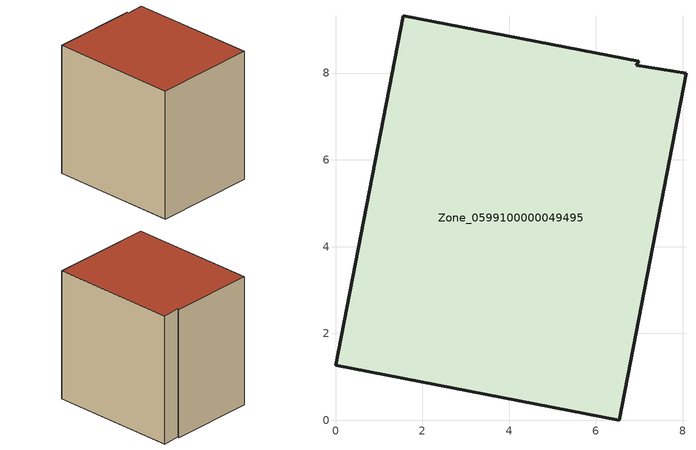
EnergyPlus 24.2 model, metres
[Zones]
Zone_0599100000049495
 floor ground (C_G): 0,1.27 1.56,9.32 6.99,8.27 6.93,8.18 8.08,7.99 6.54,0 z0
 wall outside (C_F): 1.56,9.32 0,1.27 6.54,0 8.08,7.99 6.93,8.18 6.99,8.27 1.56,9.32 z0:8.4
 roof outside (C_R): 0,1.27 6.54,0 8.08,7.99 6.93,8.18 6.99,8.27 1.56,9.32 z8.4
[BUILDING]
Pand.0599100000049495: North Axis=0; Terrain=City; Loads Convergence Tolerance Value=0.04; Temperature Convergence Tolerance Value=0.4; Solar Distribution=FullExterior; Maximum Number of Warmup Days=25; Minimum Number of Warmup Days=1
[Site:Location]
Rotterdam.The.Hague.AP_ZH_NLD Design_Conditions: Latitude=51.96; Longitude=4.45; Time Zone=1; Elevation=-4.5
[SITE:GROUNDTEMPERATURE:BUILDINGSURFACE]
18, 18, 18, 18, 18, 18, 18, 18, 18, 18, 18, 18
[MATERIAL] Thermal Absorptance=0.9; Solar Absorptance=0.7; Visible Absorptance=0.7
Name | Roughness | Thickness | Conductivity | Density | Specific Heat
G.TC.1946-1964 | MediumSmooth | 0.15 | 1 | 540 | 1210
F.TC.1946-1964 | Rough | 0.3 | 0.857143 | 1920 | 840
R.TC.1946-1964 | MediumRough | 0.2 | 0.235294 | 1500 | 1000
[CONSTRUCTION]
C_G: G.TC.1946-1964
C_F: F.TC.1946-1964
C_R: R.TC.1946-1964
[ZONE]
Zone_0599100000049495: Type=1; Multiplier=1; Ceiling Height=Autocalculate; Volume=Autocalculate; Floor Area=autocalculate; Part of Total Floor Area=Yes
[ZONEINFILTRATION:DESIGNFLOWRATE]
Infil_Zone_0599100000049495: Zone or ZoneList or Space or SpaceList=Zone_0599100000049495; Schedule=AlwaysOn; Design Flow Rate Calculation Method=Flow/Area; Flow Rate per Floor Area=0.003; Constant Term Coefficient=1; Temperature Term Coefficient=0; Velocity Term Coefficient=0; Velocity Squared Term Coefficient=0
[HVACTEMPLATE:ZONE:IDEALLOADSAIRSYSTEM]
Zone_0599100000049495: Maximum Heating Supply Air Temperature=50; Minimum Cooling Supply Air Temperature=13; Maximum Heating Supply Air Humidity Ratio=0.0156; Minimum Cooling Supply Air Humidity Ratio=0.0077; Heating Limit=NoLimit; Cooling Limit=NoLimit; Dehumidification Control Type=ConstantSensibleHeatRatio; Cooling Sensible Heat Ratio=0.7; Dehumidification Setpoint=60; Humidification Control Type=None; Humidification Setpoint=30; Outdoor Air Method=None; Outdoor Air Flow Rate per Person=0.00944; Outdoor Air Flow Rate per Zone Floor Area=0; Outdoor Air Flow Rate per Zone=0; Demand Controlled Ventilation Type=None; Outdoor Air Economizer Type=NoEconomizer; Heat Recovery Type=None; Sensible Heat Recovery Effectiveness=0.7; Latent Heat Recovery Effectiveness=0.65
[ZONECONTROL:THERMOSTAT]
ThermostatControl_Zone_0599100000049495: Zone or ZoneList=Zone_0599100000049495; Control Type Schedule=DualSetpointControlType; Control 1=Thermostat_Zone_0599100000049495; Temperature Difference Between Cutout And Setpoint=0
[THERMOSTATSETPOINT:DUALSETPOINT]
Thermostat_Zone_0599100000049495: Heating Setpoint Temperature Schedule=HeatingSetpoint_Zone_0599100000049495; Cooling Setpoint Temperature Schedule=CoolingSetpoint_Zone_0599100000049495
[SCHEDULE:COMPACT]
HeatingSetpoint_Zone_0599100000049495: Through: 12/31, For: AllDays, Until: 24:00, 21
CoolingSetpoint_Zone_0599100000049495: Through: 12/31, For: AllDays, Until: 24:00, 24
DualSetpointControlType: Through: 12/31, For: AllDays, Until: 24:00, 4
AlwaysOn: Through: 12/31, For: AllDays, Until: 24:00, 1
